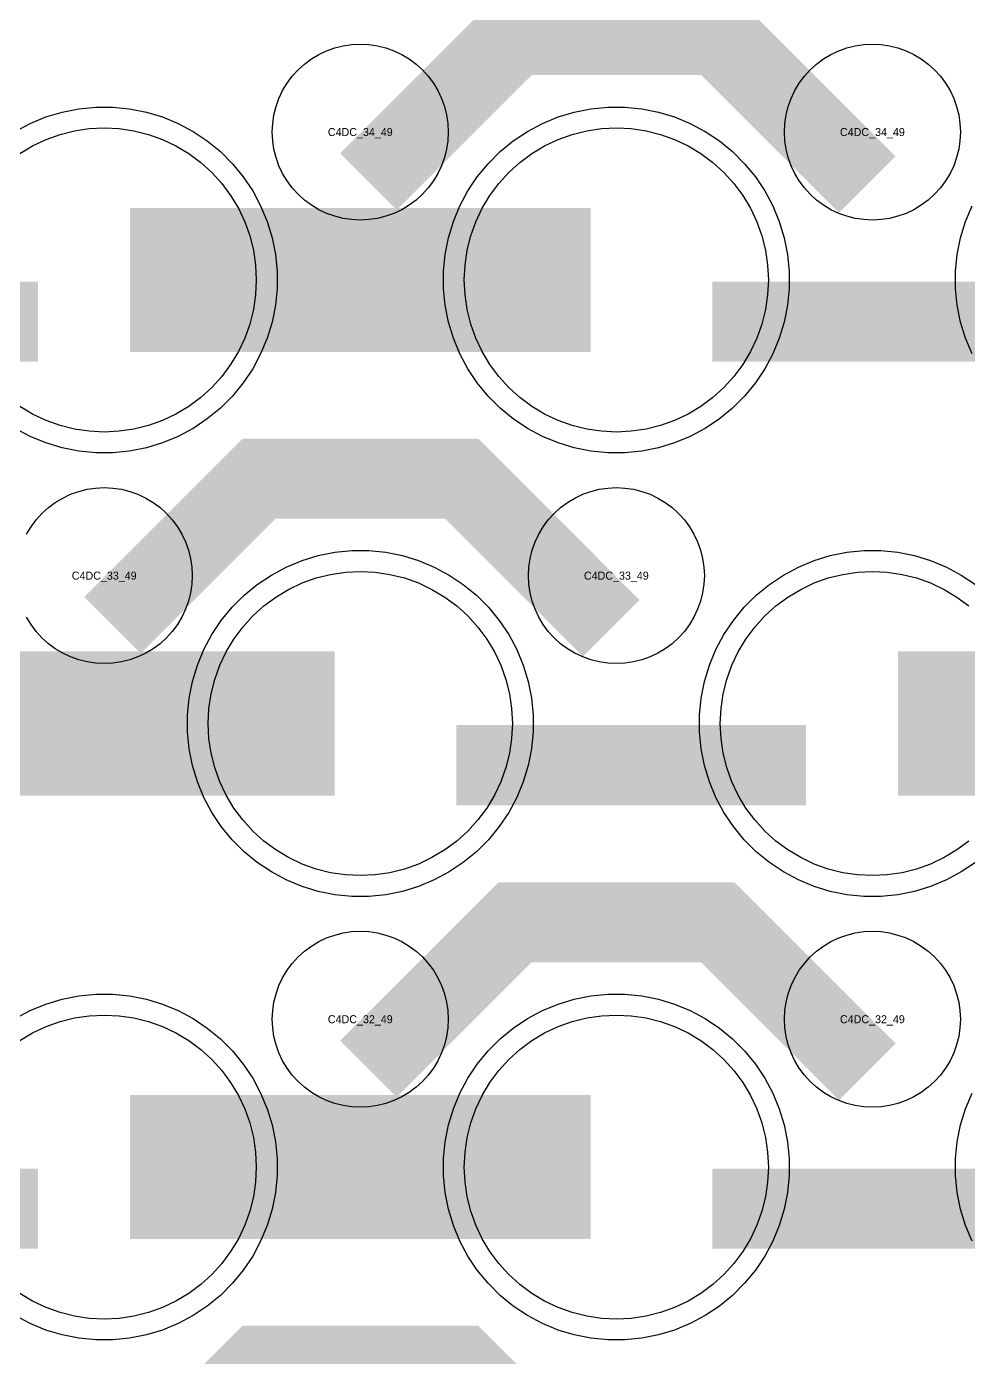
# Model space of a CAD drawing. Extents: x -11880 to 11880, y -14992 to 14992.
# Drawn here: x 3655.8 to 3950, y -10465 to -10049.3 of the extents above; entities that cross this region are included whole.
import ezdxf
from ezdxf.enums import TextEntityAlignment as Align

# ---------------------------------------------------------------- set-up
doc = ezdxf.new("R2010")
doc.units = 0
doc.header["$MEASUREMENT"] = 0
for name, color, linetype in [('GDS_775_DT_237', 138, 'CONTINUOUS'), ('RDL1_FS', 34, 'CONTINUOUS'), ('RDL_BS', 160, 'CONTINUOUS')]:
    doc.layers.add(name, color=color, linetype=linetype)

msp = doc.modelspace()

# ---------------------------------------------------------------- linework, layer by layer
at = {"layer": 'RDL1_FS', "color": 241, "true_color": 0xf7abae}
for points in [[(3653.605, -10088.883), (3657.605, -10086.485), (3661.819, -10084.493), (3666.209, -10082.921), (3670.732, -10081.789), (3675.343, -10081.105), (3680, -10080.876), (3684.657, -10081.105), (3689.268, -10081.789), (3693.791, -10082.921), (3698.181, -10084.493), (3702.395, -10086.485), (3706.395, -10088.883), (3710.14, -10091.661), (3713.594, -10094.791), (3716.724, -10098.245), (3719.502, -10101.99), (3721.9, -10105.99), (3723.892, -10110.204), (3725.464, -10114.594), (3726.596, -10119.117), (3727.28, -10123.728), (3727.509, -10128.385), (3727.28, -10133.042), (3726.596, -10137.653), (3725.464, -10142.176), (3723.892, -10146.566), (3721.9, -10150.78), (3719.502, -10154.78), (3716.724, -10158.525), (3713.594, -10161.979), (3710.14, -10165.109), (3706.395, -10167.887), (3702.395, -10170.285), (3698.181, -10172.277), (3693.791, -10173.849), (3689.268, -10174.981), (3684.657, -10175.665), (3680, -10175.894), (3675.343, -10175.665), (3670.732, -10174.981), (3666.209, -10173.849), (3661.819, -10172.277), (3657.605, -10170.285), (3653.605, -10167.887)], [(3950.14, -10303.674), (3946.395, -10306.452), (3942.395, -10308.85), (3938.181, -10310.842), (3933.791, -10312.414), (3929.268, -10313.546), (3924.657, -10314.23), (3920, -10314.459), (3915.343, -10314.23), (3910.732, -10313.546), (3906.209, -10312.414), (3901.819, -10310.842), (3897.605, -10308.85), (3893.605, -10306.452), (3889.86, -10303.674), (3886.406, -10300.544), (3883.276, -10297.09), (3880.498, -10293.345), (3878.1, -10289.345), (3876.108, -10285.131), (3874.536, -10280.741), (3873.404, -10276.218), (3872.72, -10271.607), (3872.491, -10266.95), (3872.72, -10262.293), (3873.404, -10257.682), (3874.536, -10253.159), (3876.108, -10248.769), (3878.1, -10244.555), (3880.498, -10240.555), (3883.276, -10236.81), (3886.406, -10233.356), (3889.86, -10230.226), (3893.605, -10227.448), (3897.605, -10225.05), (3901.819, -10223.058), (3906.209, -10221.486), (3910.732, -10220.354), (3915.343, -10219.67), (3920, -10219.441), (3924.657, -10219.67), (3929.268, -10220.354), (3933.791, -10221.486), (3938.181, -10223.058), (3942.395, -10225.05), (3946.395, -10227.448), (3950.14, -10230.226)]]:
    msp.add_lwpolyline(points, dxfattribs=at)
for points in [[(3840, -10175.894), (3835.343, -10175.665), (3830.732, -10174.981), (3826.209, -10173.849), (3821.819, -10172.277), (3817.605, -10170.285), (3813.605, -10167.887), (3809.86, -10165.109), (3806.406, -10161.979), (3803.276, -10158.525), (3800.498, -10154.78), (3798.1, -10150.78), (3796.108, -10146.566), (3794.536, -10142.176), (3793.404, -10137.653), (3792.72, -10133.042), (3792.491, -10128.385), (3792.72, -10123.728), (3793.404, -10119.117), (3794.536, -10114.594), (3796.108, -10110.204), (3798.1, -10105.99), (3800.498, -10101.99), (3803.276, -10098.245), (3806.406, -10094.791), (3809.86, -10091.661), (3813.605, -10088.883), (3817.605, -10086.485), (3821.819, -10084.493), (3826.209, -10082.921), (3830.732, -10081.789), (3835.343, -10081.105), (3840, -10080.876), (3844.657, -10081.105), (3849.268, -10081.789), (3853.791, -10082.921), (3858.181, -10084.493), (3862.395, -10086.485), (3866.395, -10088.883), (3870.14, -10091.661), (3873.594, -10094.791), (3876.724, -10098.245), (3879.502, -10101.99), (3881.9, -10105.99), (3883.892, -10110.204), (3885.464, -10114.594), (3886.596, -10119.117), (3887.28, -10123.728), (3887.509, -10128.385), (3887.28, -10133.042), (3886.596, -10137.653), (3885.464, -10142.176), (3883.892, -10146.566), (3881.9, -10150.78), (3879.502, -10154.78), (3876.724, -10158.525), (3873.594, -10161.979), (3870.14, -10165.109), (3866.395, -10167.887), (3862.395, -10170.285), (3858.181, -10172.277), (3853.791, -10173.849), (3849.268, -10174.981), (3844.657, -10175.665)], [(3760, -10314.459), (3755.343, -10314.23), (3750.732, -10313.546), (3746.209, -10312.414), (3741.819, -10310.842), (3737.605, -10308.85), (3733.605, -10306.452), (3729.86, -10303.674), (3726.406, -10300.544), (3723.276, -10297.09), (3720.498, -10293.345), (3718.1, -10289.345), (3716.108, -10285.131), (3714.536, -10280.741), (3713.404, -10276.218), (3712.72, -10271.607), (3712.491, -10266.95), (3712.72, -10262.293), (3713.404, -10257.682), (3714.536, -10253.159), (3716.108, -10248.769), (3718.1, -10244.555), (3720.498, -10240.555), (3723.276, -10236.81), (3726.406, -10233.356), (3729.86, -10230.226), (3733.605, -10227.448), (3737.605, -10225.05), (3741.819, -10223.058), (3746.209, -10221.486), (3750.732, -10220.354), (3755.343, -10219.67), (3760, -10219.441), (3764.657, -10219.67), (3769.268, -10220.354), (3773.791, -10221.486), (3778.181, -10223.058), (3782.395, -10225.05), (3786.395, -10227.448), (3790.14, -10230.226), (3793.594, -10233.356), (3796.724, -10236.81), (3799.502, -10240.555), (3801.9, -10244.555), (3803.892, -10248.769), (3805.464, -10253.159), (3806.596, -10257.682), (3807.28, -10262.293), (3807.509, -10266.95), (3807.28, -10271.607), (3806.596, -10276.218), (3805.464, -10280.741), (3803.892, -10285.131), (3801.9, -10289.345), (3799.502, -10293.345), (3796.724, -10297.09), (3793.594, -10300.544), (3790.14, -10303.674), (3786.395, -10306.452), (3782.395, -10308.85), (3778.181, -10310.842), (3773.791, -10312.414), (3769.268, -10313.546), (3764.657, -10314.23)]]:
    msp.add_lwpolyline(points, close=True, dxfattribs=at)
for points in [[(3688.002, -10128.385, 45, 45, 0), (3760.002, -10128.385, 45, 45, 0)], [(3760.002, -10128.385, 45, 45, 0), (3832.002, -10128.385, 45, 45, 0)], [(3608.002, -10266.95, 45, 45, 0), (3680.002, -10266.95, 45, 45, 0)], [(3680.002, -10266.95, 45, 45, 0), (3752.002, -10266.95, 45, 45, 0)], [(3928.002, -10266.95, 45, 45, 0), (4000.002, -10266.95, 45, 45, 0)]]:
    msp.add_lwpolyline(points, format="xyseb", dxfattribs=at)
at = {"layer": 'RDL1_FS'}
msp.add_lwpolyline([(3653.605, -10366.013), (3657.605, -10363.615), (3661.819, -10361.623), (3666.209, -10360.051), (3670.732, -10358.919), (3675.343, -10358.235), (3680, -10358.006), (3684.657, -10358.235), (3689.268, -10358.919), (3693.791, -10360.051), (3698.181, -10361.623), (3702.395, -10363.615), (3706.395, -10366.013), (3710.14, -10368.791), (3713.594, -10371.921), (3716.724, -10375.375), (3719.502, -10379.12), (3721.9, -10383.12), (3723.892, -10387.334), (3725.464, -10391.724), (3726.596, -10396.247), (3727.28, -10400.858), (3727.509, -10405.515), (3727.28, -10410.172), (3726.596, -10414.783), (3725.464, -10419.306), (3723.892, -10423.696), (3721.9, -10427.91), (3719.502, -10431.91), (3716.724, -10435.655), (3713.594, -10439.109), (3710.14, -10442.239), (3706.395, -10445.017), (3702.395, -10447.415), (3698.181, -10449.407), (3693.791, -10450.979), (3689.268, -10452.111), (3684.657, -10452.795), (3680, -10453.024), (3675.343, -10452.795), (3670.732, -10452.111), (3666.209, -10450.979), (3661.819, -10449.407), (3657.605, -10447.415), (3653.605, -10445.017)], dxfattribs=at)
msp.add_lwpolyline([(3840, -10453.024), (3835.343, -10452.795), (3830.732, -10452.111), (3826.209, -10450.979), (3821.819, -10449.407), (3817.605, -10447.415), (3813.605, -10445.017), (3809.86, -10442.239), (3806.406, -10439.109), (3803.276, -10435.655), (3800.498, -10431.91), (3798.1, -10427.91), (3796.108, -10423.696), (3794.536, -10419.306), (3793.404, -10414.783), (3792.72, -10410.172), (3792.491, -10405.515), (3792.72, -10400.858), (3793.404, -10396.247), (3794.536, -10391.724), (3796.108, -10387.334), (3798.1, -10383.12), (3800.498, -10379.12), (3803.276, -10375.375), (3806.406, -10371.921), (3809.86, -10368.791), (3813.605, -10366.013), (3817.605, -10363.615), (3821.819, -10361.623), (3826.209, -10360.051), (3830.732, -10358.919), (3835.343, -10358.235), (3840, -10358.006), (3844.657, -10358.235), (3849.268, -10358.919), (3853.791, -10360.051), (3858.181, -10361.623), (3862.395, -10363.615), (3866.395, -10366.013), (3870.14, -10368.791), (3873.594, -10371.921), (3876.724, -10375.375), (3879.502, -10379.12), (3881.9, -10383.12), (3883.892, -10387.334), (3885.464, -10391.724), (3886.596, -10396.247), (3887.28, -10400.858), (3887.509, -10405.515), (3887.28, -10410.172), (3886.596, -10414.783), (3885.464, -10419.306), (3883.892, -10423.696), (3881.9, -10427.91), (3879.502, -10431.91), (3876.724, -10435.655), (3873.594, -10439.109), (3870.14, -10442.239), (3866.395, -10445.017), (3862.395, -10447.415), (3858.181, -10449.407), (3853.791, -10450.979), (3849.268, -10452.111), (3844.657, -10452.795)], close=True, dxfattribs=at)
for points in [[(3688.002, -10405.515, 45, 45, 0), (3760.002, -10405.515, 45, 45, 0)], [(3760.002, -10405.515, 45, 45, 0), (3832.002, -10405.515, 45, 45, 0)]]:
    msp.add_lwpolyline(points, format="xyseb", dxfattribs=at)
at = {"layer": 'RDL_BS'}
for points in [[(3762.562, -10097.699, 25, 25, 0), (3808.377, -10051.884, 25, 25, 0), (3841.93, -10051.884, 25, 25, 0)], [(3918.401, -10098.598, 25, 25, 0), (3871.687, -10051.884, 25, 25, 0), (3841.929, -10051.884, 25, 25, 0)], [(3682.562, -10236.264, 25, 25, 0), (3728.377, -10190.449, 25, 25, 0), (3761.93, -10190.449, 25, 25, 0)], [(3838.401, -10237.163, 25, 25, 0), (3791.687, -10190.449, 25, 25, 0), (3761.929, -10190.449, 25, 25, 0)], [(3762.562, -10374.829, 25, 25, 0), (3808.377, -10329.014, 25, 25, 0), (3841.93, -10329.014, 25, 25, 0)], [(3918.401, -10375.728, 25, 25, 0), (3871.687, -10329.014, 25, 25, 0), (3841.929, -10329.014, 25, 25, 0)], [(3550.016, -10418.528, 25, 25, 0), (3659.281, -10418.528, 25, 25, 0)], [(3870.016, -10418.528, 25, 25, 0), (3979.281, -10418.528, 25, 25, 0)], [(3682.562, -10513.394, 25, 25, 0), (3728.377, -10467.579, 25, 25, 0), (3761.93, -10467.579, 25, 25, 0)], [(3838.401, -10514.293, 25, 25, 0), (3791.687, -10467.579, 25, 25, 0), (3761.929, -10467.579, 25, 25, 0)]]:
    msp.add_lwpolyline(points, format="xyseb", dxfattribs=at)
for points in [[(3760, -10109.691), (3757.307, -10109.559), (3754.635, -10109.163), (3752.016, -10108.506), (3749.481, -10107.599), (3747.044, -10106.447), (3744.72, -10105.054), (3742.557, -10103.451), (3740.558, -10101.639), (3738.746, -10099.64), (3737.143, -10097.477), (3735.75, -10095.153), (3734.598, -10092.716), (3733.691, -10090.181), (3733.034, -10087.562), (3732.638, -10084.89), (3732.506, -10082.197), (3732.638, -10079.504), (3733.034, -10076.832), (3733.691, -10074.213), (3734.598, -10071.678), (3735.75, -10069.241), (3737.143, -10066.917), (3738.746, -10064.754), (3740.558, -10062.755), (3742.557, -10060.943), (3744.72, -10059.34), (3747.044, -10057.947), (3749.481, -10056.795), (3752.016, -10055.888), (3754.635, -10055.231), (3757.307, -10054.835), (3760, -10054.703), (3762.693, -10054.835), (3765.365, -10055.231), (3767.984, -10055.888), (3770.519, -10056.795), (3772.956, -10057.947), (3775.28, -10059.34), (3777.443, -10060.943), (3779.442, -10062.755), (3781.254, -10064.754), (3782.857, -10066.917), (3784.25, -10069.241), (3785.402, -10071.678), (3786.309, -10074.213), (3786.966, -10076.832), (3787.362, -10079.504), (3787.494, -10082.197), (3787.362, -10084.89), (3786.966, -10087.562), (3786.309, -10090.181), (3785.402, -10092.716), (3784.25, -10095.153), (3782.857, -10097.477), (3781.254, -10099.64), (3779.442, -10101.639), (3777.443, -10103.451), (3775.28, -10105.054), (3772.956, -10106.447), (3770.519, -10107.599), (3767.984, -10108.506), (3765.365, -10109.163), (3762.693, -10109.559)], [(3920, -10109.691), (3917.307, -10109.559), (3914.635, -10109.163), (3912.016, -10108.506), (3909.481, -10107.599), (3907.044, -10106.447), (3904.72, -10105.054), (3902.557, -10103.451), (3900.558, -10101.639), (3898.746, -10099.64), (3897.143, -10097.477), (3895.75, -10095.153), (3894.598, -10092.716), (3893.691, -10090.181), (3893.034, -10087.562), (3892.638, -10084.89), (3892.506, -10082.197), (3892.638, -10079.504), (3893.034, -10076.832), (3893.691, -10074.213), (3894.598, -10071.678), (3895.75, -10069.241), (3897.143, -10066.917), (3898.746, -10064.754), (3900.558, -10062.755), (3902.557, -10060.943), (3904.72, -10059.34), (3907.044, -10057.947), (3909.481, -10056.795), (3912.016, -10055.888), (3914.635, -10055.231), (3917.307, -10054.835), (3920, -10054.703), (3922.693, -10054.835), (3925.365, -10055.231), (3927.984, -10055.888), (3930.519, -10056.795), (3932.956, -10057.947), (3935.28, -10059.34), (3937.443, -10060.943), (3939.442, -10062.755), (3941.254, -10064.754), (3942.857, -10066.917), (3944.25, -10069.241), (3945.402, -10071.678), (3946.309, -10074.213), (3946.966, -10076.832), (3947.362, -10079.504), (3947.494, -10082.197), (3947.362, -10084.89), (3946.966, -10087.562), (3946.309, -10090.181), (3945.402, -10092.716), (3944.25, -10095.153), (3942.857, -10097.477), (3941.254, -10099.64), (3939.442, -10101.639), (3937.443, -10103.451), (3935.28, -10105.054), (3932.956, -10106.447), (3930.519, -10107.599), (3927.984, -10108.506), (3925.365, -10109.163), (3922.693, -10109.559)], [(3840, -10248.256), (3837.307, -10248.124), (3834.635, -10247.728), (3832.016, -10247.071), (3829.481, -10246.164), (3827.044, -10245.012), (3824.72, -10243.619), (3822.557, -10242.016), (3820.558, -10240.204), (3818.746, -10238.205), (3817.143, -10236.042), (3815.75, -10233.718), (3814.598, -10231.281), (3813.691, -10228.746), (3813.034, -10226.127), (3812.638, -10223.455), (3812.506, -10220.762), (3812.638, -10218.069), (3813.034, -10215.397), (3813.691, -10212.778), (3814.598, -10210.243), (3815.75, -10207.806), (3817.143, -10205.482), (3818.746, -10203.319), (3820.558, -10201.32), (3822.557, -10199.508), (3824.72, -10197.905), (3827.044, -10196.512), (3829.481, -10195.36), (3832.016, -10194.453), (3834.635, -10193.796), (3837.307, -10193.4), (3840, -10193.268), (3842.693, -10193.4), (3845.365, -10193.796), (3847.984, -10194.453), (3850.519, -10195.36), (3852.956, -10196.512), (3855.28, -10197.905), (3857.443, -10199.508), (3859.442, -10201.32), (3861.254, -10203.319), (3862.857, -10205.482), (3864.25, -10207.806), (3865.402, -10210.243), (3866.309, -10212.778), (3866.966, -10215.397), (3867.362, -10218.069), (3867.494, -10220.762), (3867.362, -10223.455), (3866.966, -10226.127), (3866.309, -10228.746), (3865.402, -10231.281), (3864.25, -10233.718), (3862.857, -10236.042), (3861.254, -10238.205), (3859.442, -10240.204), (3857.443, -10242.016), (3855.28, -10243.619), (3852.956, -10245.012), (3850.519, -10246.164), (3847.984, -10247.071), (3845.365, -10247.728), (3842.693, -10248.124)], [(3760, -10386.821), (3757.307, -10386.689), (3754.635, -10386.293), (3752.016, -10385.636), (3749.481, -10384.729), (3747.044, -10383.577), (3744.72, -10382.184), (3742.557, -10380.581), (3740.558, -10378.769), (3738.746, -10376.77), (3737.143, -10374.607), (3735.75, -10372.283), (3734.598, -10369.846), (3733.691, -10367.311), (3733.034, -10364.692), (3732.638, -10362.02), (3732.506, -10359.327), (3732.638, -10356.634), (3733.034, -10353.962), (3733.691, -10351.343), (3734.598, -10348.808), (3735.75, -10346.371), (3737.143, -10344.047), (3738.746, -10341.884), (3740.558, -10339.885), (3742.557, -10338.073), (3744.72, -10336.47), (3747.044, -10335.077), (3749.481, -10333.925), (3752.016, -10333.018), (3754.635, -10332.361), (3757.307, -10331.965), (3760, -10331.833), (3762.693, -10331.965), (3765.365, -10332.361), (3767.984, -10333.018), (3770.519, -10333.925), (3772.956, -10335.077), (3775.28, -10336.47), (3777.443, -10338.073), (3779.442, -10339.885), (3781.254, -10341.884), (3782.857, -10344.047), (3784.25, -10346.371), (3785.402, -10348.808), (3786.309, -10351.343), (3786.966, -10353.962), (3787.362, -10356.634), (3787.494, -10359.327), (3787.362, -10362.02), (3786.966, -10364.692), (3786.309, -10367.311), (3785.402, -10369.846), (3784.25, -10372.283), (3782.857, -10374.607), (3781.254, -10376.77), (3779.442, -10378.769), (3777.443, -10380.581), (3775.28, -10382.184), (3772.956, -10383.577), (3770.519, -10384.729), (3767.984, -10385.636), (3765.365, -10386.293), (3762.693, -10386.689)], [(3920, -10386.821), (3917.307, -10386.689), (3914.635, -10386.293), (3912.016, -10385.636), (3909.481, -10384.729), (3907.044, -10383.577), (3904.72, -10382.184), (3902.557, -10380.581), (3900.558, -10378.769), (3898.746, -10376.77), (3897.143, -10374.607), (3895.75, -10372.283), (3894.598, -10369.846), (3893.691, -10367.311), (3893.034, -10364.692), (3892.638, -10362.02), (3892.506, -10359.327), (3892.638, -10356.634), (3893.034, -10353.962), (3893.691, -10351.343), (3894.598, -10348.808), (3895.75, -10346.371), (3897.143, -10344.047), (3898.746, -10341.884), (3900.558, -10339.885), (3902.557, -10338.073), (3904.72, -10336.47), (3907.044, -10335.077), (3909.481, -10333.925), (3912.016, -10333.018), (3914.635, -10332.361), (3917.307, -10331.965), (3920, -10331.833), (3922.693, -10331.965), (3925.365, -10332.361), (3927.984, -10333.018), (3930.519, -10333.925), (3932.956, -10335.077), (3935.28, -10336.47), (3937.443, -10338.073), (3939.442, -10339.885), (3941.254, -10341.884), (3942.857, -10344.047), (3944.25, -10346.371), (3945.402, -10348.808), (3946.309, -10351.343), (3946.966, -10353.962), (3947.362, -10356.634), (3947.494, -10359.327), (3947.362, -10362.02), (3946.966, -10364.692), (3946.309, -10367.311), (3945.402, -10369.846), (3944.25, -10372.283), (3942.857, -10374.607), (3941.254, -10376.77), (3939.442, -10378.769), (3937.443, -10380.581), (3935.28, -10382.184), (3932.956, -10383.577), (3930.519, -10384.729), (3927.984, -10385.636), (3925.365, -10386.293), (3922.693, -10386.689)], [(3837.356, -10459.515), (3832.062, -10458.998), (3826.835, -10457.952), (3821.795, -10456.421), (3816.885, -10454.39), (3812.223, -10451.898), (3807.809, -10448.951), (3803.708, -10445.589), (3799.926, -10441.807), (3796.564, -10437.706), (3793.617, -10433.292), (3791.125, -10428.63), (3789.094, -10423.72), (3787.563, -10418.68), (3786.517, -10413.453), (3786, -10408.159), (3786, -10402.871), (3786.517, -10397.577), (3787.563, -10392.35), (3789.094, -10387.31), (3791.125, -10382.4), (3793.617, -10377.738), (3796.564, -10373.324), (3799.926, -10369.223), (3803.708, -10365.441), (3807.809, -10362.079), (3812.223, -10359.132), (3816.885, -10356.64), (3821.795, -10354.609), (3826.835, -10353.078), (3832.062, -10352.032), (3837.356, -10351.515), (3842.644, -10351.515), (3847.938, -10352.032), (3853.165, -10353.078), (3858.205, -10354.609), (3863.115, -10356.64), (3867.777, -10359.132), (3872.191, -10362.079), (3876.292, -10365.441), (3880.074, -10369.223), (3883.436, -10373.324), (3886.383, -10377.738), (3888.875, -10382.4), (3890.906, -10387.31), (3892.437, -10392.35), (3893.483, -10397.577), (3894, -10402.871), (3894, -10408.159), (3893.483, -10413.453), (3892.437, -10418.68), (3890.906, -10423.72), (3888.875, -10428.63), (3886.383, -10433.292), (3883.436, -10437.706), (3880.074, -10441.807), (3876.292, -10445.589), (3872.191, -10448.951), (3867.777, -10451.898), (3863.115, -10454.39), (3858.205, -10456.421), (3853.165, -10457.952), (3847.938, -10458.998), (3842.644, -10459.515)]]:
    msp.add_lwpolyline(points, close=True, dxfattribs=at)
at = {"layer": 'RDL_BS', "color": 241, "true_color": 0xf7abae}
for points in [[(3652.223, -10082.002), (3656.885, -10079.51), (3661.795, -10077.479), (3666.835, -10075.948), (3672.062, -10074.902), (3677.356, -10074.385), (3682.644, -10074.385), (3687.938, -10074.902), (3693.165, -10075.948), (3698.205, -10077.479), (3703.115, -10079.51), (3707.777, -10082.002), (3712.191, -10084.949), (3716.292, -10088.311), (3720.074, -10092.093), (3723.436, -10096.194), (3726.383, -10100.608), (3728.875, -10105.27), (3730.906, -10110.18), (3732.437, -10115.22), (3733.483, -10120.447), (3734, -10125.741), (3734, -10131.029), (3733.483, -10136.323), (3732.437, -10141.55), (3730.906, -10146.59), (3728.875, -10151.5), (3726.383, -10156.162), (3723.436, -10160.576), (3720.074, -10164.677), (3716.292, -10168.459), (3712.191, -10171.821), (3707.777, -10174.768), (3703.115, -10177.26), (3698.205, -10179.291), (3693.165, -10180.822), (3687.938, -10181.868), (3682.644, -10182.385), (3677.356, -10182.385), (3672.062, -10181.868), (3666.835, -10180.822), (3661.795, -10179.291), (3656.885, -10177.26), (3652.223, -10174.768)], [(3951.125, -10151.5), (3949.094, -10146.59), (3947.563, -10141.55), (3946.517, -10136.323), (3946, -10131.029), (3946, -10125.741), (3946.517, -10120.447), (3947.563, -10115.22), (3949.094, -10110.18), (3951.125, -10105.27)], [(3952.191, -10310.386), (3947.777, -10313.333), (3943.115, -10315.825), (3938.205, -10317.856), (3933.165, -10319.387), (3927.938, -10320.433), (3922.644, -10320.95), (3917.356, -10320.95), (3912.062, -10320.433), (3906.835, -10319.387), (3901.795, -10317.856), (3896.885, -10315.825), (3892.223, -10313.333), (3887.809, -10310.386), (3883.708, -10307.024), (3879.926, -10303.242), (3876.564, -10299.141), (3873.617, -10294.727), (3871.125, -10290.065), (3869.094, -10285.155), (3867.563, -10280.115), (3866.517, -10274.888), (3866, -10269.594), (3866, -10264.306), (3866.517, -10259.012), (3867.563, -10253.785), (3869.094, -10248.745), (3871.125, -10243.835), (3873.617, -10239.173), (3876.564, -10234.759), (3879.926, -10230.658), (3883.708, -10226.876), (3887.809, -10223.514), (3892.223, -10220.567), (3896.885, -10218.075), (3901.795, -10216.044), (3906.835, -10214.513), (3912.062, -10213.467), (3917.356, -10212.95), (3922.644, -10212.95), (3927.938, -10213.467), (3933.165, -10214.513), (3938.205, -10216.044), (3943.115, -10218.075), (3947.777, -10220.567), (3952.191, -10223.514)]]:
    msp.add_lwpolyline(points, dxfattribs=at)
for points in [[(3837.356, -10182.385), (3832.062, -10181.868), (3826.835, -10180.822), (3821.795, -10179.291), (3816.885, -10177.26), (3812.223, -10174.768), (3807.809, -10171.821), (3803.708, -10168.459), (3799.926, -10164.677), (3796.564, -10160.576), (3793.617, -10156.162), (3791.125, -10151.5), (3789.094, -10146.59), (3787.563, -10141.55), (3786.517, -10136.323), (3786, -10131.029), (3786, -10125.741), (3786.517, -10120.447), (3787.563, -10115.22), (3789.094, -10110.18), (3791.125, -10105.27), (3793.617, -10100.608), (3796.564, -10096.194), (3799.926, -10092.093), (3803.708, -10088.311), (3807.809, -10084.949), (3812.223, -10082.002), (3816.885, -10079.51), (3821.795, -10077.479), (3826.835, -10075.948), (3832.062, -10074.902), (3837.356, -10074.385), (3842.644, -10074.385), (3847.938, -10074.902), (3853.165, -10075.948), (3858.205, -10077.479), (3863.115, -10079.51), (3867.777, -10082.002), (3872.191, -10084.949), (3876.292, -10088.311), (3880.074, -10092.093), (3883.436, -10096.194), (3886.383, -10100.608), (3888.875, -10105.27), (3890.906, -10110.18), (3892.437, -10115.22), (3893.483, -10120.447), (3894, -10125.741), (3894, -10131.029), (3893.483, -10136.323), (3892.437, -10141.55), (3890.906, -10146.59), (3888.875, -10151.5), (3886.383, -10156.162), (3883.436, -10160.576), (3880.074, -10164.677), (3876.292, -10168.459), (3872.191, -10171.821), (3867.777, -10174.768), (3863.115, -10177.26), (3858.205, -10179.291), (3853.165, -10180.822), (3847.938, -10181.868), (3842.644, -10182.385)], [(3757.356, -10320.95), (3752.062, -10320.433), (3746.835, -10319.387), (3741.795, -10317.856), (3736.885, -10315.825), (3732.223, -10313.333), (3727.809, -10310.386), (3723.708, -10307.024), (3719.926, -10303.242), (3716.564, -10299.141), (3713.617, -10294.727), (3711.125, -10290.065), (3709.094, -10285.155), (3707.563, -10280.115), (3706.517, -10274.888), (3706, -10269.594), (3706, -10264.306), (3706.517, -10259.012), (3707.563, -10253.785), (3709.094, -10248.745), (3711.125, -10243.835), (3713.617, -10239.173), (3716.564, -10234.759), (3719.926, -10230.658), (3723.708, -10226.876), (3727.809, -10223.514), (3732.223, -10220.567), (3736.885, -10218.075), (3741.795, -10216.044), (3746.835, -10214.513), (3752.062, -10213.467), (3757.356, -10212.95), (3762.644, -10212.95), (3767.938, -10213.467), (3773.165, -10214.513), (3778.205, -10216.044), (3783.115, -10218.075), (3787.777, -10220.567), (3792.191, -10223.514), (3796.292, -10226.876), (3800.074, -10230.658), (3803.436, -10234.759), (3806.383, -10239.173), (3808.875, -10243.835), (3810.906, -10248.745), (3812.437, -10253.785), (3813.483, -10259.012), (3814, -10264.306), (3814, -10269.594), (3813.483, -10274.888), (3812.437, -10280.115), (3810.906, -10285.155), (3808.875, -10290.065), (3806.383, -10294.727), (3803.436, -10299.141), (3800.074, -10303.242), (3796.292, -10307.024), (3792.191, -10310.386), (3787.777, -10313.333), (3783.115, -10315.825), (3778.205, -10317.856), (3773.165, -10319.387), (3767.938, -10320.433), (3762.644, -10320.95)]]:
    msp.add_lwpolyline(points, close=True, dxfattribs=at)
for points in [[(3550.016, -10141.398, 25, 25, 0), (3659.281, -10141.398, 25, 25, 0)], [(3870.016, -10141.398, 25, 25, 0), (3979.281, -10141.398, 25, 25, 0)], [(3790.016, -10279.963, 25, 25, 0), (3899.281, -10279.963, 25, 25, 0)]]:
    msp.add_lwpolyline(points, format="xyseb", dxfattribs=at)
at = {"layer": 'RDL_BS'}
for points in [[(3655.75, -10207.806), (3657.143, -10205.482), (3658.746, -10203.319), (3660.558, -10201.32), (3662.557, -10199.508), (3664.72, -10197.905), (3667.044, -10196.512), (3669.481, -10195.36), (3672.016, -10194.453), (3674.635, -10193.796), (3677.307, -10193.4), (3680, -10193.268), (3682.693, -10193.4), (3685.365, -10193.796), (3687.984, -10194.453), (3690.519, -10195.36), (3692.956, -10196.512), (3695.28, -10197.905), (3697.443, -10199.508), (3699.442, -10201.32), (3701.254, -10203.319), (3702.857, -10205.482), (3704.25, -10207.806), (3705.402, -10210.243), (3706.309, -10212.778), (3706.966, -10215.397), (3707.362, -10218.069), (3707.494, -10220.762), (3707.362, -10223.455), (3706.966, -10226.127), (3706.309, -10228.746), (3705.402, -10231.281), (3704.25, -10233.718), (3702.857, -10236.042), (3701.254, -10238.205), (3699.442, -10240.204), (3697.443, -10242.016), (3695.28, -10243.619), (3692.956, -10245.012), (3690.519, -10246.164), (3687.984, -10247.071), (3685.365, -10247.728), (3682.693, -10248.124), (3680, -10248.256), (3677.307, -10248.124), (3674.635, -10247.728), (3672.016, -10247.071), (3669.481, -10246.164), (3667.044, -10245.012), (3664.72, -10243.619), (3662.557, -10242.016), (3660.558, -10240.204), (3658.746, -10238.205), (3657.143, -10236.042), (3655.75, -10233.718)], [(3652.223, -10359.132), (3656.885, -10356.64), (3661.795, -10354.609), (3666.835, -10353.078), (3672.062, -10352.032), (3677.356, -10351.515), (3682.644, -10351.515), (3687.938, -10352.032), (3693.165, -10353.078), (3698.205, -10354.609), (3703.115, -10356.64), (3707.777, -10359.132), (3712.191, -10362.079), (3716.292, -10365.441), (3720.074, -10369.223), (3723.436, -10373.324), (3726.383, -10377.738), (3728.875, -10382.4), (3730.906, -10387.31), (3732.437, -10392.35), (3733.483, -10397.577), (3734, -10402.871), (3734, -10408.159), (3733.483, -10413.453), (3732.437, -10418.68), (3730.906, -10423.72), (3728.875, -10428.63), (3726.383, -10433.292), (3723.436, -10437.706), (3720.074, -10441.807), (3716.292, -10445.589), (3712.191, -10448.951), (3707.777, -10451.898), (3703.115, -10454.39), (3698.205, -10456.421), (3693.165, -10457.952), (3687.938, -10458.998), (3682.644, -10459.515), (3677.356, -10459.515), (3672.062, -10458.998), (3666.835, -10457.952), (3661.795, -10456.421), (3656.885, -10454.39), (3652.223, -10451.898)], [(3951.125, -10428.63), (3949.094, -10423.72), (3947.563, -10418.68), (3946.517, -10413.453), (3946, -10408.159), (3946, -10402.871), (3946.517, -10397.577), (3947.563, -10392.35), (3949.094, -10387.31), (3951.125, -10382.4)]]:
    msp.add_lwpolyline(points, dxfattribs=at)

# ---------------------------------------------------------------- texts
at = {"layer": 'GDS_775_DT_237'}
for s, p in [('C4DC_34_49', (3760, -10082.197)), ('C4DC_34_49', (3760, -10082.197)), ('C4DC_34_49', (3920, -10082.197)), ('C4DC_34_49', (3920, -10082.197)), ('C4DC_33_49', (3680, -10220.762)), ('C4DC_33_49', (3680, -10220.762)), ('C4DC_33_49', (3840, -10220.762)), ('C4DC_33_49', (3840, -10220.762)), ('C4DC_32_49', (3760, -10359.327)), ('C4DC_32_49', (3760, -10359.327)), ('C4DC_32_49', (3920, -10359.327)), ('C4DC_32_49', (3920, -10359.327))]:
    msp.add_text(s, height=2.5, dxfattribs=at).set_placement(p, align=Align.MIDDLE_CENTER)

doc.saveas('drawing.dxf')
